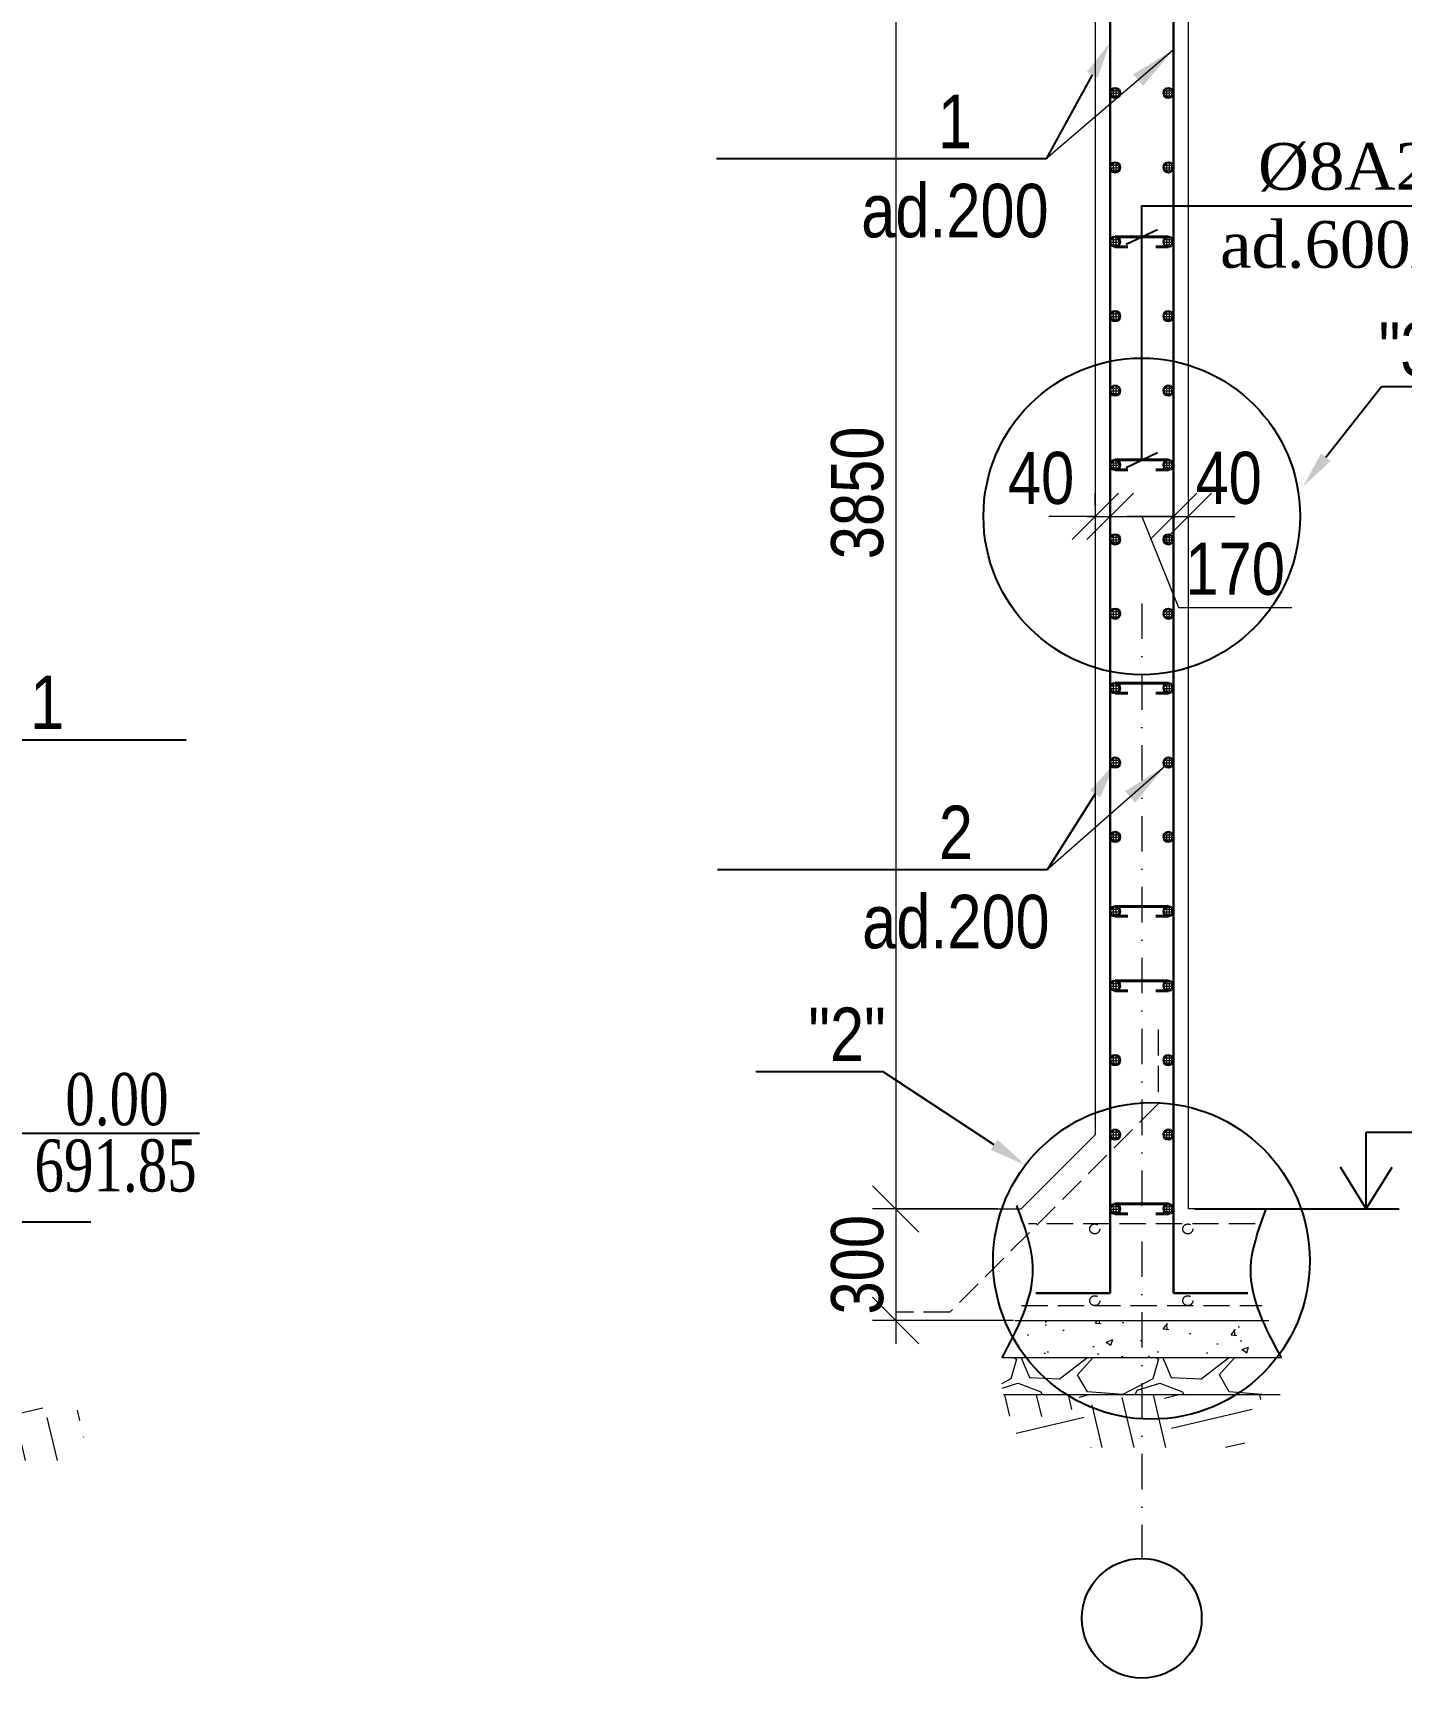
# Model space of a CAD drawing. Header units: millimetres. Extents: x 1177285 to 1225570, y -905119 to -683091.
# Drawn here: x 1198612 to 1205967, y -792985 to -784139 of the extents above; entities that cross this region are included whole.
import ezdxf
from ezdxf import colors
from ezdxf.entities.mleader import LeaderData, LeaderLine
from ezdxf.math import Vec2, Vec3

# ---------------------------------------------------------------- set-up
doc = ezdxf.new("R2010")
doc.units = ezdxf.units.MM
doc.linetypes.add('DASHDOT', pattern=[25.4, 12.7, -6.35, 0, -6.35])
doc.linetypes.add('Hidden Line', pattern=[391.222223, 282.222223, -109])
doc.layers.add('Annotation - Text', color=7, linetype='Continuous')
doc.layers.add('Text', color=7, linetype='Continuous')
doc.styles.add('400', font='times.ttf', dxfattribs={"width": 0.75, "height": 300})
doc.styles.add('style6', font='ARIALN.TTF', dxfattribs={"height": 300})
doc.styles.add('Times New  Roman', font='times.ttf')
doc.styles.add('yazitipi', font='ARIALN.TTF')
doc.dimstyles.new('sevda', dxfattribs={"dimscale": 100, "dimtxt": 2.8, "dimasz": 2.5, "dimexe": 1.25, "dimexo": 0.625, "dimtad": 1, "dimtxsty": 'yazitipi', "dimblk": 'OBLIQUE', "dimcen": 2.5, "dimdle": 1.25, "dimclrd": 253, "dimclre": 253, "dimclrt": 73, "dimaunit": 1, "dimadec": 3, "dimazin": 0, "dimtfac": 1, "dimtmove": 1, "dimatfit": 3, "dimfxl": 1, "dimlwd": 13, "dimlwe": 13, "dimarcsym": 0})
pattern_1 = [(0, (-807419.682, 730630.12), (0, 13.97), [10.16, -3.81]), (90, (-807419.682, 730630.12), (-13.97, 9e-16), [10.16, -3.81])]
pattern_2 = [(0, (-807706.147, 730630.12), (0, 13.97), [10.16, -3.81]), (90, (-807706.147, 730630.12), (-13.97, 9e-16), [10.16, -3.81])]
pattern_3 = [(0, (-807419.682, 731030.12), (0, 13.97), [10.16, -3.81]), (90, (-807419.682, 731030.12), (-13.97, 9e-16), [10.16, -3.81])]
pattern_4 = [(0, (-807706.147, 731030.12), (0, 13.97), [10.16, -3.81]), (90, (-807706.147, 731030.12), (-13.97, 9e-16), [10.16, -3.81])]

# ---------------------------------------------------------------- blocks, each defined once
blk = doc.blocks.new('_Oblique')
at = {"color": 0, "linetype": 'ByBlock', "lineweight": -2}
blk.add_line((-0.5, -0.5), (0.5, 0.5), dxfattribs=at)
blk = doc.blocks.new('*D199')
at = {"color": 253, "lineweight": 13, "ltscale": 15, "transparency": 16777216}
for p, q in [((1203250.2, -782637.2), (1203250.2, -790587.2)), ((1203429.3, -782762.2), (1203125.2, -782762.2)), ((1203799.4, -790462.2), (1203125.2, -790462.2))]:
    blk.add_line(p, q, dxfattribs=at)
at = {"layer": 'Defpoints', "color": 0, "lineweight": 30, "ltscale": 15, "transparency": 16777216}
for p in [(1203491.8, -782762.2), (1203250.2, -790462.2), (1203861.9, -790462.2)]:
    blk.add_point(p, dxfattribs=at)
at = {"color": 253, "lineweight": 13, "ltscale": 15, "transparency": 16777216, "xscale": 250, "yscale": 250, "zscale": 250}
for p, rotation in [((1203250.2, -782762.2), 90), ((1203250.2, -790462.2), 270)]:
    blk.add_blockref('_Oblique', p, dxfattribs=dict(at, rotation=rotation))
at = {"color": 73, "ltscale": 15, "transparency": 16777216, "insert": (1203044.7, -786612.2), "char_height": 280, "attachment_point": 5, "rotation": 90, "style": 'yazitipi'}
blk.add_mtext('3850', dxfattribs=at)
blk = doc.blocks.new('*D200')
at = {"color": 253, "lineweight": 13, "ltscale": 15, "transparency": 16777216}
for p, q in [((1203250.2, -790337.2), (1203250.2, -791187.2)), ((1203799.4, -790462.2), (1203125.2, -790462.2)), ((1203884.2, -791062.2), (1203125.2, -791062.2))]:
    blk.add_line(p, q, dxfattribs=at)
at = {"layer": 'Defpoints', "color": 0, "lineweight": 30, "ltscale": 15, "transparency": 16777216}
for p in [(1203861.9, -790462.2), (1203250.2, -791062.2), (1203946.7, -791062.2)]:
    blk.add_point(p, dxfattribs=at)
at = {"color": 253, "lineweight": 13, "ltscale": 15, "transparency": 16777216, "xscale": 250, "yscale": 250, "zscale": 250}
for p, rotation in [((1203250.2, -790462.2), 90), ((1203250.2, -791062.2), 270)]:
    blk.add_blockref('_Oblique', p, dxfattribs=dict(at, rotation=rotation))
at = {"color": 73, "ltscale": 15, "transparency": 16777216, "insert": (1203044.7, -790762.2), "char_height": 280, "attachment_point": 5, "rotation": 90, "style": 'yazitipi'}
blk.add_mtext('300', dxfattribs=at)
blk = doc.blocks.new('*D201')
at = {"color": 253, "lineweight": 13, "ltscale": 15, "transparency": 16777216}
for p, q in [((1204323, -786678.6), (1204323, -786613.6)), ((1204403, -786678.6), (1204403, -786613.6)), ((1204323, -786738.6), (1204073, -786738.6)), ((1204323, -786738.6), (1204403, -786738.6)), ((1204403, -786738.6), (1204653, -786738.6))]:
    blk.add_line(p, q, dxfattribs=at)
at = {"layer": 'Defpoints', "color": 0, "lineweight": 30, "ltscale": 15, "transparency": 16777216}
for p in [(1204323, -786741.1), (1204403, -786738.6), (1204403, -786741.1)]:
    blk.add_point(p, dxfattribs=at)
at = {"color": 253, "lineweight": 13, "ltscale": 15, "transparency": 16777216, "xscale": 250, "yscale": 250, "zscale": 250}
blk.add_blockref('_Oblique', (1204323, -786738.6), dxfattribs=at)
at = {"color": 253, "lineweight": 13, "ltscale": 15, "transparency": 16777216, "xscale": 250, "yscale": 250, "zscale": 250, "rotation": 180}
blk.add_blockref('_Oblique', (1204403, -786738.6), dxfattribs=at)
at = {"color": 73, "ltscale": 15, "transparency": 16777216, "insert": (1204031.4, -786533.9), "char_height": 280, "attachment_point": 5, "style": 'yazitipi'}
blk.add_mtext('40', dxfattribs=at)
blk = doc.blocks.new('*D202')
at = {"color": 253, "lineweight": 13, "ltscale": 15, "transparency": 16777216}
for p, q in [((1204278, -786738.6), (1204868, -786738.6)), ((1204403, -786773.4), (1204403, -786863.6)), ((1204573, -786738.6), (1204769.9, -787227.9)), ((1204743, -786773.4), (1204743, -786863.6)), ((1204769.9, -787227.9), (1205379.8, -787227.9))]:
    blk.add_line(p, q, dxfattribs=at)
at = {"layer": 'Defpoints', "color": 0, "lineweight": 30, "ltscale": 15, "transparency": 16777216}
for p in [(1204403, -786710.9), (1204743, -786710.9), (1204743, -786738.6)]:
    blk.add_point(p, dxfattribs=at)
at = {"color": 253, "lineweight": 13, "ltscale": 15, "transparency": 16777216, "xscale": 250, "yscale": 250, "zscale": 250, "rotation": 180}
blk.add_blockref('_Oblique', (1204403, -786738.6), dxfattribs=at)
at = {"color": 253, "lineweight": 13, "ltscale": 15, "transparency": 16777216, "xscale": 250, "yscale": 250, "zscale": 250}
blk.add_blockref('_Oblique', (1204743, -786738.6), dxfattribs=at)
at = {"color": 73, "ltscale": 15, "transparency": 16777216, "insert": (1205074.9, -787022.4), "char_height": 280, "attachment_point": 5, "style": 'yazitipi'}
blk.add_mtext('170', dxfattribs=at)
blk = doc.blocks.new('*D203')
at = {"color": 253, "lineweight": 13, "ltscale": 15, "transparency": 16777216}
for p, q in [((1204743, -786717.9), (1204743, -786863.6)), ((1204743, -786738.6), (1204493, -786738.6)), ((1204743, -786738.6), (1204823, -786738.6)), ((1204823, -786721.1), (1204823, -786863.6)), ((1204823, -786738.6), (1205073, -786738.6))]:
    blk.add_line(p, q, dxfattribs=at)
at = {"layer": 'Defpoints', "color": 0, "lineweight": 30, "ltscale": 15, "transparency": 16777216}
for p in [(1204743, -786655.4), (1204823, -786658.6), (1204823, -786738.6)]:
    blk.add_point(p, dxfattribs=at)
at = {"color": 253, "lineweight": 13, "ltscale": 15, "transparency": 16777216, "xscale": 250, "yscale": 250, "zscale": 250}
blk.add_blockref('_Oblique', (1204743, -786738.6), dxfattribs=at)
at = {"color": 253, "lineweight": 13, "ltscale": 15, "transparency": 16777216, "xscale": 250, "yscale": 250, "zscale": 250, "rotation": 180}
blk.add_blockref('_Oblique', (1204823, -786738.6), dxfattribs=at)
at = {"color": 73, "ltscale": 15, "transparency": 16777216, "insert": (1205039.8, -786533.2), "char_height": 280, "attachment_point": 5, "style": 'yazitipi'}
blk.add_mtext('40', dxfattribs=at)

msp = doc.modelspace()

# ---------------------------------------------------------------- hatches: boundary and pattern name
at = {"lineweight": 9, "ltscale": 15}
h = msp.add_hatch(dxfattribs=at)
h.set_pattern_fill('ANGLE', color=256, scale=2)
h.set_pattern_definition([(0, (-807706.147, 735430.12), (0, 13.97), [10.16, -3.81]), (90, (-807706.147, 735430.12), (-13.97, 9e-16), [10.16, -3.81])])
edge = h.paths.add_edge_path()
edge.add_arc((1204429.806, -784462.245), 26.767, 0, 360)
h = msp.add_hatch(dxfattribs=at)
h.set_pattern_fill('ANGLE', color=256, scale=2)
h.set_pattern_definition([(0, (-807419.682, 735430.12), (0, 13.97), [10.16, -3.81]), (90, (-807419.682, 735430.12), (-13.97, 9e-16), [10.16, -3.81])])
edge = h.paths.add_edge_path()
edge.add_arc((1204716.271, -784462.245), 26.767, 0, 360)
h = msp.add_hatch(dxfattribs=at)
h.set_pattern_fill('ANGLE', color=256, scale=2)
h.set_pattern_definition([(0, (-807706.147, 735030.12), (0, 13.97), [10.16, -3.81]), (90, (-807706.147, 735030.12), (-13.97, 9e-16), [10.16, -3.81])])
edge = h.paths.add_edge_path()
edge.add_arc((1204429.806, -784862.245), 26.767, 0, 360)
h = msp.add_hatch(dxfattribs=at)
h.set_pattern_fill('ANGLE', color=256, scale=2)
h.set_pattern_definition([(0, (-807419.682, 735030.12), (0, 13.97), [10.16, -3.81]), (90, (-807419.682, 735030.12), (-13.97, 9e-16), [10.16, -3.81])])
edge = h.paths.add_edge_path()
edge.add_arc((1204716.271, -784862.245), 26.767, 0, 360)
h = msp.add_hatch(dxfattribs=at)
h.set_pattern_fill('ANGLE', color=256, scale=2)
h.set_pattern_definition([(0, (-807706.147, 734630.12), (0, 13.97), [10.16, -3.81]), (90, (-807706.147, 734630.12), (-13.97, 9e-16), [10.16, -3.81])])
edge = h.paths.add_edge_path()
edge.add_arc((1204429.806, -785262.245), 26.767, 0, 360)
h = msp.add_hatch(dxfattribs=at)
h.set_pattern_fill('ANGLE', color=256, scale=2)
h.set_pattern_definition([(0, (-807419.682, 734630.12), (0, 13.97), [10.16, -3.81]), (90, (-807419.682, 734630.12), (-13.97, 9e-16), [10.16, -3.81])])
edge = h.paths.add_edge_path()
edge.add_arc((1204716.271, -785262.245), 26.767, 0, 360)
h = msp.add_hatch(dxfattribs=at)
h.set_pattern_fill('ANGLE', color=256, scale=2)
h.set_pattern_definition([(0, (-807706.147, 734230.12), (0, 13.97), [10.16, -3.81]), (90, (-807706.147, 734230.12), (-13.97, 9e-16), [10.16, -3.81])])
edge = h.paths.add_edge_path()
edge.add_arc((1204429.806, -785662.245), 26.767, 0, 360)
h = msp.add_hatch(dxfattribs=at)
h.set_pattern_fill('ANGLE', color=256, scale=2)
h.set_pattern_definition([(0, (-807419.682, 734230.12), (0, 13.97), [10.16, -3.81]), (90, (-807419.682, 734230.12), (-13.97, 9e-16), [10.16, -3.81])])
edge = h.paths.add_edge_path()
edge.add_arc((1204716.271, -785662.245), 26.767, 0, 360)
h = msp.add_hatch(dxfattribs=at)
h.set_pattern_fill('ANGLE', color=256, scale=2)
h.set_pattern_definition([(0, (-807706.147, 733830.12), (0, 13.97), [10.16, -3.81]), (90, (-807706.147, 733830.12), (-13.97, 9e-16), [10.16, -3.81])])
edge = h.paths.add_edge_path()
edge.add_arc((1204429.806, -786062.245), 26.767, 0, 360)
h = msp.add_hatch(dxfattribs=at)
h.set_pattern_fill('ANGLE', color=256, scale=2)
h.set_pattern_definition([(0, (-807419.682, 733830.12), (0, 13.97), [10.16, -3.81]), (90, (-807419.682, 733830.12), (-13.97, 9e-16), [10.16, -3.81])])
edge = h.paths.add_edge_path()
edge.add_arc((1204716.271, -786062.245), 26.767, 0, 360)
h = msp.add_hatch(dxfattribs=at)
h.set_pattern_fill('ANGLE', color=256, scale=2)
h.set_pattern_definition([(0, (-807706.147, 733430.12), (0, 13.97), [10.16, -3.81]), (90, (-807706.147, 733430.12), (-13.97, 9e-16), [10.16, -3.81])])
edge = h.paths.add_edge_path()
edge.add_arc((1204429.806, -786462.245), 26.767, 0, 360)
h = msp.add_hatch(dxfattribs=at)
h.set_pattern_fill('ANGLE', color=256, scale=2)
h.set_pattern_definition([(0, (-807419.682, 733430.12), (0, 13.97), [10.16, -3.81]), (90, (-807419.682, 733430.12), (-13.97, 9e-16), [10.16, -3.81])])
edge = h.paths.add_edge_path()
edge.add_arc((1204716.271, -786462.245), 26.767, 0, 360)
h = msp.add_hatch(dxfattribs=at)
h.set_pattern_fill('ANGLE', color=256, scale=2)
h.set_pattern_definition([(0, (-807706.147, 733030.12), (0, 13.97), [10.16, -3.81]), (90, (-807706.147, 733030.12), (-13.97, 9e-16), [10.16, -3.81])])
edge = h.paths.add_edge_path()
edge.add_arc((1204429.806, -786862.245), 26.767, 0, 360)
h = msp.add_hatch(dxfattribs=at)
h.set_pattern_fill('ANGLE', color=256, scale=2)
h.set_pattern_definition([(0, (-807419.682, 733030.12), (0, 13.97), [10.16, -3.81]), (90, (-807419.682, 733030.12), (-13.97, 9e-16), [10.16, -3.81])])
edge = h.paths.add_edge_path()
edge.add_arc((1204716.271, -786862.245), 26.767, 0, 360)
h = msp.add_hatch(dxfattribs=at)
h.set_pattern_fill('ANGLE', color=256, scale=2)
h.set_pattern_definition([(0, (-807706.147, 732630.12), (0, 13.97), [10.16, -3.81]), (90, (-807706.147, 732630.12), (-13.97, 9e-16), [10.16, -3.81])])
edge = h.paths.add_edge_path()
edge.add_arc((1204429.806, -787262.245), 26.767, 0, 360)
h = msp.add_hatch(dxfattribs=at)
h.set_pattern_fill('ANGLE', color=256, scale=2)
h.set_pattern_definition([(0, (-807419.682, 732630.12), (0, 13.97), [10.16, -3.81]), (90, (-807419.682, 732630.12), (-13.97, 9e-16), [10.16, -3.81])])
edge = h.paths.add_edge_path()
edge.add_arc((1204716.271, -787262.245), 26.767, 0, 360)
h = msp.add_hatch(dxfattribs=at)
h.set_pattern_fill('ANGLE', color=256, scale=2)
h.set_pattern_definition([(0, (-807706.147, 732230.12), (0, 13.97), [10.16, -3.81]), (90, (-807706.147, 732230.12), (-13.97, 9e-16), [10.16, -3.81])])
edge = h.paths.add_edge_path()
edge.add_arc((1204429.806, -787662.245), 26.767, 0, 360)
h = msp.add_hatch(dxfattribs=at)
h.set_pattern_fill('ANGLE', color=256, scale=2)
h.set_pattern_definition([(0, (-807419.682, 732230.12), (0, 13.97), [10.16, -3.81]), (90, (-807419.682, 732230.12), (-13.97, 9e-16), [10.16, -3.81])])
edge = h.paths.add_edge_path()
edge.add_arc((1204716.271, -787662.245), 26.767, 0, 360)
h = msp.add_hatch(dxfattribs=at)
h.set_pattern_fill('ANGLE', color=256, scale=2)
h.set_pattern_definition([(0, (-807706.147, 731830.12), (0, 13.97), [10.16, -3.81]), (90, (-807706.147, 731830.12), (-13.97, 9e-16), [10.16, -3.81])])
edge = h.paths.add_edge_path()
edge.add_arc((1204429.806, -788062.245), 26.767, 0, 360)
h = msp.add_hatch(dxfattribs=at)
h.set_pattern_fill('ANGLE', color=256, scale=2)
h.set_pattern_definition([(0, (-807419.682, 731830.12), (0, 13.97), [10.16, -3.81]), (90, (-807419.682, 731830.12), (-13.97, 9e-16), [10.16, -3.81])])
edge = h.paths.add_edge_path()
edge.add_arc((1204716.271, -788062.245), 26.767, 0, 360)
h = msp.add_hatch(dxfattribs=at)
h.set_pattern_fill('ANGLE', color=256, scale=2)
h.set_pattern_definition([(0, (-807706.147, 731430.12), (0, 13.97), [10.16, -3.81]), (90, (-807706.147, 731430.12), (-13.97, 9e-16), [10.16, -3.81])])
edge = h.paths.add_edge_path()
edge.add_arc((1204429.806, -788462.245), 26.767, 0, 360)
h = msp.add_hatch(dxfattribs=at)
h.set_pattern_fill('ANGLE', color=256, scale=2)
h.set_pattern_definition([(0, (-807419.682, 731430.12), (0, 13.97), [10.16, -3.81]), (90, (-807419.682, 731430.12), (-13.97, 9e-16), [10.16, -3.81])])
edge = h.paths.add_edge_path()
edge.add_arc((1204716.271, -788462.245), 26.767, 0, 360)
h = msp.add_hatch(dxfattribs=at)
h.set_pattern_fill('ANGLE', color=256, scale=2)
h.set_pattern_definition(pattern_4)
edge = h.paths.add_edge_path()
edge.add_arc((1204429.806, -788862.245), 26.767, 0, 360)
h = msp.add_hatch(dxfattribs=at)
h.set_pattern_fill('ANGLE', color=256, scale=2)
h.set_pattern_definition(pattern_4)
edge = h.paths.add_edge_path()
edge.add_arc((1204429.806, -788862.245), 26.767, 0, 360)
h = msp.add_hatch(dxfattribs=at)
h.set_pattern_fill('ANGLE', color=256, scale=2)
h.set_pattern_definition(pattern_3)
edge = h.paths.add_edge_path()
edge.add_arc((1204716.271, -788862.245), 26.767, 0, 360)
h = msp.add_hatch(dxfattribs=at)
h.set_pattern_fill('ANGLE', color=256, scale=2)
h.set_pattern_definition(pattern_3)
edge = h.paths.add_edge_path()
edge.add_arc((1204716.271, -788862.245), 26.767, 0, 360)
h = msp.add_hatch(dxfattribs=at)
h.set_pattern_fill('ANGLE', color=256, scale=2)
h.set_pattern_definition(pattern_2)
edge = h.paths.add_edge_path()
edge.add_arc((1204429.806, -789262.245), 26.767, 0, 360)
h = msp.add_hatch(dxfattribs=at)
h.set_pattern_fill('ANGLE', color=256, scale=2)
h.set_pattern_definition(pattern_2)
edge = h.paths.add_edge_path()
edge.add_arc((1204429.806, -789262.245), 26.767, 0, 360)
h = msp.add_hatch(dxfattribs=at)
h.set_pattern_fill('ANGLE', color=256, scale=2)
h.set_pattern_definition(pattern_1)
edge = h.paths.add_edge_path()
edge.add_arc((1204716.271, -789262.245), 26.767, 0, 360)
h = msp.add_hatch(dxfattribs=at)
h.set_pattern_fill('ANGLE', color=256, scale=2)
h.set_pattern_definition(pattern_1)
edge = h.paths.add_edge_path()
edge.add_arc((1204716.271, -789262.245), 26.767, 0, 360)
h = msp.add_hatch(dxfattribs=at)
h.set_pattern_fill('ANGLE', color=256, scale=2)
h.set_pattern_definition([(0, (-807706.147, 730230.12), (0, 13.97), [10.16, -3.81]), (90, (-807706.147, 730230.12), (-13.97, 9e-16), [10.16, -3.81])])
edge = h.paths.add_edge_path()
edge.add_arc((1204429.806, -789662.245), 26.767, 0, 360)
h = msp.add_hatch(dxfattribs=at)
h.set_pattern_fill('ANGLE', color=256, scale=2)
h.set_pattern_definition([(0, (-807419.682, 730230.12), (0, 13.97), [10.16, -3.81]), (90, (-807419.682, 730230.12), (-13.97, 9e-16), [10.16, -3.81])])
edge = h.paths.add_edge_path()
edge.add_arc((1204716.271, -789662.245), 26.767, 0, 360)
h = msp.add_hatch(dxfattribs=at)
h.set_pattern_fill('ANGLE', color=256, scale=2)
h.set_pattern_definition([(0, (-807706.147, 729830.12), (0, 13.97), [10.16, -3.81]), (90, (-807706.147, 729830.12), (-13.97, 9e-16), [10.16, -3.81])])
edge = h.paths.add_edge_path()
edge.add_arc((1204429.806, -790062.245), 26.767, 0, 360)
h = msp.add_hatch(dxfattribs=at)
h.set_pattern_fill('ANGLE', color=256, scale=2)
h.set_pattern_definition([(0, (-807419.682, 729830.12), (0, 13.97), [10.16, -3.81]), (90, (-807419.682, 729830.12), (-13.97, 9e-16), [10.16, -3.81])])
edge = h.paths.add_edge_path()
edge.add_arc((1204716.271, -790062.245), 26.767, 0, 360)
h = msp.add_hatch(dxfattribs=at)
h.set_pattern_fill('ANGLE', color=256, scale=2)
h.set_pattern_definition([(0, (-807706.147, 729430.12), (0, 13.97), [10.16, -3.81]), (90, (-807706.147, 729430.12), (-13.97, 9e-16), [10.16, -3.81])])
edge = h.paths.add_edge_path()
edge.add_arc((1204429.806, -790462.245), 26.767, 0, 360)
h = msp.add_hatch(dxfattribs=at)
h.set_pattern_fill('ANGLE', color=256, scale=2)
h.set_pattern_definition([(0, (-807419.682, 729430.12), (0, 13.97), [10.16, -3.81]), (90, (-807419.682, 729430.12), (-13.97, 9e-16), [10.16, -3.81])])
edge = h.paths.add_edge_path()
edge.add_arc((1204716.271, -790462.245), 26.767, 0, 360)
at = {"lineweight": 5, "ltscale": 5}
h = msp.add_hatch(dxfattribs=at)
h.set_pattern_fill('AR-CONC', color=4, scale=2)
h.set_pattern_definition([(50, (-395535.22, 613579), (364.36934, -31.87817), [38.1, -419.1]), (355, (-395535.22, 613579), (-70.48684, 382.11369), [30.48, -335.28117]), (100.451445, (-395504.86, 613576.35), (293.882494, 350.235504), [32.38002, -356.18049]), (46.1842, (-395535.22, 613680.6), (542.15808, -84.08466), [57.15, -628.65]), (96.635558, (-395490.04, 613673.6), (474.80827, 494.85225), [48.57005, -534.27122]), (351.18415, (-395535.2, 613680.6), (474.80827, 494.85225), [45.71993, -502.91946]), (21, (-395484.42, 613655.2), (303.228783, -204.530396), [38.1, -419.1]), (326, (-395484.42, 613655.2), (123.604057, 368.37593), [30.48, -335.28]), (71.451445, (-395459.16, 613638.16), (426.83284, 163.84554), [32.38002, -356.179875]), (37.5, (-395535.22, 613579.01), (6.1772065, 169.110078), [0, -331.216, 0, -340.36, 0, -336.55]), (7.5, (-395535.22, 613579), (133.639325, 200.36115), [0, -194.056, 0, -323.596, 0, -128.27]), (327.5, (-395648.51, 613579), (271.18119, -11.457488), [0, -127, 0, -396.24, 0, -525.78]), (317.5, (-395699.3, 613579), (296.258363, 50.852982), [0, -165.1, 0, -263.144, 0, -373.38])])
h.paths.add_polyline_path([(1203890.258, -791062.245), (1203861.326, -791131.162), (1203841.921, -791184.412), (1203827.004, -791237.835), (1203822.95, -791262.245), (1205223.176, -791262.245), (1205219.97, -791241.615), (1205205.685, -791188.459), (1205186.856, -791135.477), (1205165.006, -791082.595), (1205156.017, -791062.245)])
h = msp.add_hatch(dxfattribs=at)
h.set_pattern_fill('GRAVEL', color=161, scale=30)
h.set_pattern_definition([(228.0127875, (-394986.585, 614341.007), (-6096.0000005, -6857.9999996), [102.51643, -10149.1451]), (184.969741, (-395055.165, 614264.807), (9143.9999964, 762.0000434), [175.92142, -17416.21467]), (132.510447, (-395230.425, 614249.567), (7620.0000032, -8381.9999971), [124.04446, -12280.41684]), (267.273689, (-395527.605, 614059.067), (762.0000016, 15239.9999999), [160.20136, -15859.93123]), (292.8336542, (-395535.225, 613899.047), (-3810.0000003, 9143.99999987), [157.0901, -15551.94232]), (357.273689, (-395474.265, 613754.267), (-15239.9999999, 762.0000016), [160.20136, -15859.93123]), (37.6942405, (-395314.245, 613746.647), (-9905.99999956, -7620.00000057), [211.8581, -20973.9346]), (72.2553284, (-395146.605, 613876.187), (5334.00000143, 16763.99999954), [200.01586, -19801.57698]), (121.4295656, (-395085.645, 614066.687), (-6096.00000086, 9905.99999947), [160.7439, -15913.6637]), (175.2363583, (-395169.465, 614203.847), (8381.9999999, -762.0000013), [183.51398, -8992.18108]), (222.3974378, (-395352.345, 614219.087), (-9143.9999997, -8382.00000032), [237.32338, -23495.03175]), (138.814075, (-394773.225, 614051.45), (-5333.9999997, 4572.0000004), [81.00136, -8019.16975]), (171.4692344, (-394834.185, 614104.787), (9906.0000003, -1523.9999983), [154.1046, -15256.3917]), (225, (-394986.6, 614127.65), (-1e-13, -762), [107.7628, -969.86793]), (203.1985905, (-395039.92, 614219.09), (3810, 1523.9999997), [58.0324, -5745.1867]), (291.8014095, (-395093.26, 614196.23), (-762, 2286), [82.06969, -4021.4259]), (30.9637565, (-395062.78, 614120.03), (2286, 1524), [133.2959, -4309.88945]), (161.565051, (-394948.48, 614188.6), (1524, -762), [96.38614, -2313.26944]), (16.3895403, (-395535.225, 614196.227), (7620, 2286), [135.0264, -13367.648]), (70.346176, (-395405.685, 614234.327), (-3048.0000003, -8381.9999999), [113.27968, -11214.6647]), (293.1985905, (-394948.48, 614341.01), (-1523.9999997, 3810), [116.06403, -5687.15508]), (343.6104597, (-394902.765, 614234.327), (-7620.0000002, 2285.9999995), [135.0264, -13367.648]), (339.443955, (-395535.225, 613723.79), (-3810, 1524), [130.21056, -6380.3203]), (294.7751406, (-395413.305, 613678.067), (-3810.0000045, 8381.999998), [109.10164, -10801.07801]), (66.8014095, (-394940.86, 613579.01), (1523.9999998, 3810), [116.06403, -5687.15508]), (17.3540246, (-394895.145, 613685.687), (-9905.9999998, -3048.0000006), [127.73482, -12645.7128]), (69.443955, (-395314.245, 613579.01), (-1524, -3810), [65.10528, -6445.42557]), (101.3099325, (-394986.58, 613579), (-762, 3048), [38.85438, -3846.5985]), (165.963757, (-394994.2, 613617.1), (2286, -762), [157.0901, -2984.71638]), (186.009006, (-395146.605, 613655.207), (7619.99999996, 762.0000004), [145.5801, -14412.40946]), (303.690068, (-395062.78, 614051.45), (-762, 1524), [109.89716, -2637.5329]), (353.1572266, (-395001.825, 613960.007), (12954.0000001, -1523.99999932), [191.86703, -18994.80272]), (60.945396, (-394811.325, 613937.15), (-3048, -5334), [78.45247, -7766.8177]), (90, (-394773.2, 614005.7), (-762, 762), [45.72, -716.28]), (120.2564372, (-395161.845, 613678.067), (3047.9999996, -5334.0000002), [105.8601, -10480.18223]), (48.0127875, (-395215.185, 613769.507), (6096.0000005, 6857.9999996), [205.03286, -10046.62866]), (0, (-395078, 613921.9), (762, 762), [198.12, -563.88]), (325.3048465, (-394879.905, 613921.907), (7620.0000029, -5333.9999959), [120.48287, -11927.79502]), (254.054604, (-394780.84, 613853.33), (-762, -3048), [110.94872, -5436.495]), (207.6459754, (-394811.325, 613746.647), (-14478.00000053, -7619.999999), [180.64353, -17883.73933]), (175.4260787, (-394971.345, 613662.827), (-9906, 762), [191.10884, -18919.75394])])
h.paths.add_polyline_path([(1203822.95, -791262.245), (1203818.09, -791291.512), (1203815.57, -791345.47), (1203818.837, -791399.681), (1203828.503, -791462.245), (1205217.211, -791462.245), (1205226.714, -791402.578), (1205230.314, -791348.679), (1205228.268, -791295.016), (1205223.176, -791262.245)])
at = {"layer": 'Annotation - Text', "lineweight": 5, "ltscale": 20}
h = msp.add_hatch(dxfattribs=at)
h.set_pattern_fill('EARTH', color=253, scale=70, angle=-76.6397816)
h.set_pattern_definition([(283.360218, (-547201.35, 619959.7), (535.18199, -329.7586), [444.5, -444.5]), (283.360218, (-547039.17, 619998.23), (535.18199, -329.7586), [444.5, -444.5]), (283.360218, (-546877, 620036.74), (535.18199, -329.7586), [444.5, -444.5]), (13.360218, (-546810.1, 619995.52), (329.7586, 535.18199), [444.5, -444.5]), (13.360218, (-546771.6, 619833.35), (329.7586, 535.18199), [444.5, -444.5]), (13.360218, (-546733.06, 619671.17), (329.7586, 535.18199), [444.5, -444.5])])
h.paths.add_polyline_path([(1203829.168, -791462.245), (1203840.159, -791508.752), (1203856.927, -791563.556), (1203876.911, -791618.501), (1203899.466, -791673.558), (1203923.951, -791728.7), (1203931.353, -791744.555), (1205115.372, -791743.683), (1205145.983, -791674.698), (1205168.403, -791620.012), (1205188.313, -791565.43), (1205205.086, -791510.98), (1205216.764, -791462.245)])
h = msp.add_hatch(dxfattribs=at)
h.set_pattern_fill('EARTH', color=253, scale=70, angle=-76.6397816)
h.set_pattern_definition([(283.360218, (-547049.5, 619890.77), (535.18199, -329.7586), [444.5, -444.5]), (283.360218, (-546887.34, 619929.3), (535.18199, -329.7586), [444.5, -444.5]), (283.360218, (-546725.17, 619967.8), (535.18199, -329.7586), [444.5, -444.5]), (13.360218, (-546658.27, 619926.6), (329.7586, 535.18199), [444.5, -444.5]), (13.360218, (-546619.75, 619764.4), (329.7586, 535.18199), [444.5, -444.5]), (13.360218, (-546581.24, 619602.23), (329.7586, 535.18199), [444.5, -444.5])])
h.paths.add_polyline_path([(1198897.424, -791815.534), (1198866.471, -791531.182), (1198850.595, -791814.923)])
h.paths.add_polyline_path([(1190295.32, -791531.182), (1194964.571, -791558.218), (1194964.571, -791815.534), (1190073.649, -791788.302)])
h.paths.add_polyline_path([(1198883.951, -791815.534), (1198883.951, -791531.182), (1194964.571, -791531.182), (1194964.571, -791815.534)])

# ---------------------------------------------------------------- linework, layer by layer
at = {"linetype": 'ByBlock', "lineweight": 30, "ltscale": 0.5}
for p, q in [((1204403.038, -790915.845), (1204403.038, -782522.245)), ((1204743.038, -790915.845), (1204743.038, -782522.245)), ((1204403.038, -790915.845), (1204003.038, -790915.845)), ((1204743.038, -790915.845), (1205143.038, -790915.845))]:
    msp.add_line(p, q, dxfattribs=at)
at = {"ltscale": 15}
for p, q in [((1204488.458, -785275.381), (1204657.619, -785195.575)), ((1204488.458, -786475.381), (1204657.619, -786395.575)), ((1204857.572, -790462.245), (1205955.834, -790462.245)), ((1197825.778, -790531.182), (1198924.04, -790531.182))]:
    msp.add_line(p, q, dxfattribs=at)
at = {"lineweight": 40, "ltscale": 15}
for p, q in [((1204429.806, -785235.478), (1204716.271, -785235.478)), ((1204429.806, -785289.012), (1204497.09, -785289.012)), ((1204648.986, -785289.012), (1204716.271, -785289.012)), ((1204429.806, -786435.478), (1204716.271, -786435.478)), ((1204429.806, -786489.012), (1204497.09, -786489.012)), ((1204648.986, -786489.012), (1204716.271, -786489.012)), ((1204429.806, -787635.478), (1204716.271, -787635.478)), ((1204429.806, -787689.012), (1204497.09, -787689.012)), ((1204648.986, -787689.012), (1204716.271, -787689.012)), ((1204429.806, -788835.478), (1204716.271, -788835.478)), ((1204429.806, -788889.012), (1204497.09, -788889.012)), ((1204648.986, -788889.012), (1204716.271, -788889.012)), ((1204429.806, -789235.478), (1204716.271, -789235.478)), ((1204429.806, -789289.012), (1204497.09, -789289.012)), ((1204648.986, -789289.012), (1204716.271, -789289.012)), ((1204429.806, -790435.478), (1204716.271, -790435.478)), ((1204429.806, -790489.012), (1204497.09, -790489.012)), ((1204648.986, -790489.012), (1204716.271, -790489.012))]:
    msp.add_line(p, q, dxfattribs=at)
at = {"linetype": 'DASHDOT', "lineweight": 15, "ltscale": 15}
msp.add_line((1204573.038, -787206.525), (1204573.038, -792341.247), dxfattribs=at)
at = {"color": 7}
for p, q in [((1198451.874, -790053.944), (1199507.78, -790053.944)), ((1205779.598, -790048.762), (1206795.852, -790048.762))]:
    msp.add_line(p, q, dxfattribs=at)
at = {"color": 3, "lineweight": 15, "ltscale": 15}
msp.add_line((1204323.038, -790063.856), (1203924.65, -790462.245), dxfattribs=at)
at = {"color": 0}
msp.add_line((1205779.598, -790462.245), (1205779.598, -790048.762), dxfattribs=at)
at = {"color": 1, "lineweight": 9, "ltscale": 5}
for p, q in [((1205323.952, -791262.245), (1203822.125, -791262.245)), ((1205316.954, -791462.245), (1203828.901, -791462.245))]:
    msp.add_line(p, q, dxfattribs=at)
at = {"color": 3, "lineweight": 15, "ltscale": 15}
for points in [[(1204823.038, -782462.245), (1204823.038, -790462.245)], [(1204323.038, -783164.297), (1204323.038, -790063.856)], [(1203250.168, -790462.245), (1203924.65, -790462.245)], [(1205206.658, -790462.245), (1204823.038, -790462.245)], [(1203890.588, -791062.245), (1205256.111, -791062.245)]]:
    msp.add_lwpolyline(points, dxfattribs=at)
at = {"ltscale": 15}
msp.add_lwpolyline([(1204573.038, -786435.478), (1204573.038, -785235.478), (1204573.038, -785068.54), (1207137.421, -785068.54)], dxfattribs=at)
at = {"color": 161, "linetype": 'Hidden Line', "lineweight": 13, "ltscale": 0.5}
for points in [[(1204661.167, -789496.994), (1204661.167, -789896.994), (1203540.886, -791017.274), (1203250.168, -791017.274)], [(1205181.624, -790542.245), (1203963.11, -790542.245)], [(1203926.135, -790982.245), (1205220.676, -790982.245)]]:
    msp.add_lwpolyline(points, dxfattribs=at)
at = {"color": 7, "ltscale": 15}
for points in [[(1205779.598, -790462.245), (1205640.996, -790237.901)], [(1205779.598, -790462.245), (1205918.2, -790237.901)]]:
    msp.add_lwpolyline(points, dxfattribs=at)
at = {"lineweight": 30, "ltscale": 15}
for centre in [(1204429.806, -784462.245), (1204716.271, -784462.245), (1204429.806, -784862.245), (1204716.271, -784862.245), (1204429.806, -785262.245), (1204716.271, -785262.245), (1204429.806, -785662.245), (1204716.271, -785662.245), (1204429.806, -786062.245), (1204716.271, -786062.245), (1204429.806, -786462.245), (1204716.271, -786462.245), (1204429.806, -786862.245), (1204716.271, -786862.245), (1204429.806, -787262.245), (1204716.271, -787262.245), (1204429.806, -787662.245), (1204716.271, -787662.245), (1204429.806, -788062.245), (1204716.271, -788062.245), (1204429.806, -788462.245), (1204716.271, -788462.245), (1204429.806, -788862.245), (1204429.806, -788862.245), (1204716.271, -788862.245), (1204716.271, -788862.245), (1204429.806, -789262.245), (1204429.806, -789262.245), (1204716.271, -789262.245), (1204716.271, -789262.245), (1204429.806, -789662.245), (1204716.271, -789662.245), (1204429.806, -790062.245), (1204716.271, -790062.245), (1204429.806, -790462.245), (1204716.271, -790462.245)]:
    msp.add_circle(centre, 26.767, dxfattribs=at)
at = {"ltscale": 15}
for centre in [(1204573.038, -786738.613), (1204624.985, -790741.388)]:
    msp.add_circle(centre, 851.121, dxfattribs=at)
at = {"color": 161, "linetype": 'Hidden Line', "lineweight": 13, "ltscale": 0.5}
for centre in [(1204320.111, -790569.809), (1204820.111, -790569.809), (1204320.406, -790955.478), (1204820.406, -790955.478)]:
    msp.add_circle(centre, 26.767, dxfattribs=at)
at = {"ltscale": 2}
msp.add_circle((1204573.038, -792662.973), 321.726, dxfattribs=at)
at = {"ltscale": 15}
for points, knots in [([(1203822.125, -791262.245), (1203905.381, -791105.254), (1204047.44, -790837.381), (1203943.981, -790558.513), (1203901.156, -790443.08)], [0, 0, 0, 0, 502.75004957, 857.83864125, 857.83864125, 857.83864125, 857.83864125]), ([(1205323.952, -791262.245), (1205239.684, -791105.235), (1205099.865, -790844.718), (1205200.563, -790573.958), (1205240.572, -790466.381)], [0, 0, 0, 0, 502.75004957, 834.18321787, 834.18321787, 834.18321787, 834.18321787])]:
    msp.add_open_spline(points, degree=3, knots=knots, dxfattribs=at)

# ---------------------------------------------------------------- texts
at = {"lineweight": 9, "char_height": 280, "width": 23109.77763, "attachment_point": 1, "style": '400'}
for s, insert in [('{\\fTimes New Roman|b0|i0|c238|p18;0.0}0', (1198786.704, -789731.982)), ('{\\fTimes New Roman|b0|i0|c238|p18;691.85}', (1198620.636, -790088.428))]:
    msp.add_mtext(s, dxfattribs=dict(at, insert=insert))
at = {"layer": 'Text', "ltscale": 30, "insert": (1204899.154, -785407.519), "char_height": 287.5392, "attachment_point": 7, "style": 'Times New  Roman'}
msp.add_mtext(' {\\fTimes New Roman|b0|i0|c238|p18;\\H0.875x;  \\fTimes New Roman|b0|i0|c204|p18;%%C8A\\fTimes New Roman|b0|i0|c238|p18;240\\fTimes New Roman|b0|i0|c204|p18; \\fTimes New Roman|b0|i0|c238|p18;\\P\\fTimes New Roman|b0|i0|c204|p18; \\fTimes New Roman|b0|i0|c238|p18;ad.\\fTimes New Roman|b0|i0|c204|p18;6\\fTimes New Roman|b0|i0|c238|p18;00x\\fTimes New Roman|b0|i0|c204|p18;6\\fTimes New Roman|b0|i0|c238|p18;00}', dxfattribs=at)

# ---------------------------------------------------------------- dimensions: what is measured, and where the dimension line sits
at = {"ltscale": 15}
dim = msp.add_linear_dim(base=(1203250.168, -790462.245), p1=(1203491.828, -782762.245), p2=(1203861.916, -790462.245), angle=90, dimstyle='sevda', override={"dimtad": 3, "dimlfac": 0.5}, dxfattribs=at)
dim.commit()
dim.dimension.update_dxf_attribs({"geometry": '*D199', "text_midpoint": (1203044.708, -786612.245)})
for base, p1, p2, picture, middle in [((1204403.038, -786738.613), (1204323.038, -786741.136), (1204403.038, -786741.136), '*D201', (1204031.356, -786739.357)), ((1204823.038, -786738.613), (1204743.038, -786655.401), (1204823.038, -786658.613), '*D203', (1205039.828, -786738.613)), ((1204743.038, -786738.613), (1204403.038, -786710.875), (1204743.038, -786710.875), '*D202', (1204832.397, -787227.897))]:
    dim = msp.add_linear_dim(base=base, p1=p1, p2=p2, dimstyle='sevda', override={"dimlfac": 0.5}, dxfattribs=at)
    dim.commit()
    dim.dimension.update_dxf_attribs({"geometry": picture, "text_midpoint": middle, "dimtype": 160})
dim = msp.add_linear_dim(base=(1203250.168, -791062.245), p1=(1203861.916, -790462.245), p2=(1203946.67, -791062.245), angle=90, dimstyle='sevda', override={"dimlfac": 0.5}, dxfattribs=at)
dim.commit()
dim.dimension.update_dxf_attribs({"geometry": '*D200', "text_midpoint": (1203250.168, -790762.245), "dimtype": 160})

# ---------------------------------------------------------------- leaders
for points in [[(1204743.038, -784230.045), (1204058.916, -784816.467)], [(1204698.02, -788081.826), (1204064.104, -788639.063)]]:
    msp.add_leader(points, dimstyle='sevda', override={"dimgap": 0.625, "dimtad": 0}, dxfattribs=at)
at = {"color": 13, "linetype": 'ByBlock', "lineweight": 9}
ml = msp.add_multileader_mtext('Standard', dxfattribs=at)
ml.set_content('{\\fArial Narrow|b0|i0|c238|p34;\\C256;1\\Pad.200      }', color=3, style='style6')
ml.set_leader_properties()
ml.build(insert=Vec2(0, 0))
ml.multileader.update_dxf_attribs({"text_left_attachment_type": 6, "text_right_attachment_type": 6, "dogleg_length": 0.36, "arrow_head_size": 200})
ctx = ml.context
ctx.base_point, ctx.char_height, ctx.arrow_head_size, ctx.landing_gap_size, ctx.plane_origin = Vec3(1203078.347, -784816.467), 287.5392, 200, 0.15, Vec3(1196848.327, -780329.082)
ctx.left_attachment, ctx.right_attachment, ctx.text_align_type = 6, 6, 1
notes = []
notes.append((ctx, [(1, (1, 1, 0), (1204058.916, -784816.467), (-1, 0), 0.36, [(0, [(1204403.038, -784189.333)], 0, [])])]))
ctx.mtext.insert, ctx.mtext.alignment, ctx.mtext.flow_direction = Vec3(1203568.451, -784471.42), 2, 5
ml = msp.add_multileader_mtext('Standard', dxfattribs=at)
ml.set_content('{\\fArial Narrow|b0|i0|c238|p34;\\C256;"3" }', color=3, style='style6')
ml.set_leader_properties()
ml.build(insert=Vec2(0, 0))
ml.multileader.update_dxf_attribs({"text_left_attachment_type": 6, "text_right_attachment_type": 6, "dogleg_length": 0.36, "arrow_head_size": 200})
ctx = ml.context
ctx.base_point, ctx.char_height, ctx.arrow_head_size, ctx.landing_gap_size, ctx.plane_origin = Vec3(1205861.027, -786040.705), 287.5392, 200, 0.15, Vec3(1200653.769, -780721.531)
ctx.left_attachment, ctx.right_attachment, ctx.text_align_type = 6, 6, 1
notes.append((ctx, [(0, (1, 1, 0), (1205860.667, -786040.705), (1, 0), 0.36, [(0, [(1205439.523, -786578.087)], 0, [])])]))
ctx.mtext.insert, ctx.mtext.alignment, ctx.mtext.flow_direction = Vec3(1206054.472, -785695.658), 2, 5
ml = msp.add_multileader_mtext('Standard', dxfattribs=at)
ml.set_content('{\\fArial Narrow|b0|i0|c238|p34;\\C256;Md - 1     }', color=3, style='style6')
ml.set_leader_properties()
ml.build(insert=Vec2(0, 0))
ml.multileader.update_dxf_attribs({"text_left_attachment_type": 6, "text_right_attachment_type": 6, "dogleg_length": 0.36, "arrow_head_size": 200})
ctx = ml.context
ctx.base_point, ctx.char_height, ctx.arrow_head_size, ctx.landing_gap_size, ctx.plane_origin = Vec3(1197889.749, -787939.402), 287.5392, 200, 0.15, Vec3(1191927.923, -783452.016)
ctx.left_attachment, ctx.right_attachment, ctx.text_align_type = 6, 6, 1
notes.append((ctx, [(0, (1, 1, 0), (1197889.389, -787939.402), (1, 0), 0.36, [(0, [(1197424.863, -787204.415)], 0, [])])]))
ctx.mtext.insert, ctx.mtext.alignment, ctx.mtext.flow_direction = Vec3(1198313.951, -787594.355), 2, 5
ml = msp.add_multileader_mtext('Standard', dxfattribs=at)
ml.set_content('{\\fArial Narrow|b0|i0|c238|p34;\\C256;2\\Pad.200      }', color=3, style='style6')
ml.set_leader_properties()
ml.build(insert=Vec2(0, 0))
ml.multileader.update_dxf_attribs({"text_left_attachment_type": 6, "text_right_attachment_type": 6, "dogleg_length": 0.36, "arrow_head_size": 200})
ctx = ml.context
ctx.base_point, ctx.char_height, ctx.arrow_head_size, ctx.landing_gap_size, ctx.plane_origin = Vec3(1203083.535, -788639.063), 287.5392, 200, 0.15, Vec3(1196853.515, -784151.678)
ctx.left_attachment, ctx.right_attachment, ctx.text_align_type = 6, 6, 1
notes.append((ctx, [(1, (1, 1, 0), (1204064.104, -788639.063), (-1, 0), 0.36, [(0, [(1204429.806, -788062.245)], 0, [])])]))
ctx.mtext.insert, ctx.mtext.alignment, ctx.mtext.flow_direction = Vec3(1203573.64, -788294.016), 2, 5
ml = msp.add_multileader_mtext('Standard', dxfattribs=at)
ml.set_content('{\\fArial Narrow|b0|i0|c238|p34;\\C256;"2" }', color=3, style='style6')
ml.set_leader_properties()
ml.build(insert=Vec2(0, 0))
ml.multileader.update_dxf_attribs({"text_left_attachment_type": 6, "text_right_attachment_type": 6, "dogleg_length": 0.36, "arrow_head_size": 200})
ctx = ml.context
ctx.base_point, ctx.char_height, ctx.arrow_head_size, ctx.landing_gap_size, ctx.plane_origin = Vec3(1202795.158, -789724.711), 287.5392, 200, 0.15, Vec3(1197494.578, -785058.075)
ctx.left_attachment, ctx.right_attachment, ctx.text_align_type = 6, 6, 1
notes.append((ctx, [(1, (1, 1, 0), (1203182.407, -789724.711), (-1, 0), 0.36, [(0, [(1203947.094, -790226.732)], 0, [])])]))
ctx.mtext.insert, ctx.mtext.alignment, ctx.mtext.flow_direction = Vec3(1202988.603, -789379.664), 2, 5
for ctx, leaders in notes:
    for number, flags, end, landing, length, lines in leaders:
        leader = LeaderData()
        leader.index, (leader.has_last_leader_line, leader.has_dogleg_vector, leader.attachment_direction) = number, flags
        leader.last_leader_point, leader.dogleg_vector, leader.dogleg_length = Vec3(end), Vec3(landing), length
        for number, points, colour, breaks in lines:
            line = LeaderLine()
            line.index, line.vertices, line.color, line.breaks = number, Vec3.list(points), colors.encode_raw_color(colour), breaks
            leader.lines.append(line)
        ctx.leaders.append(leader)

doc.saveas('drawing.dxf')
